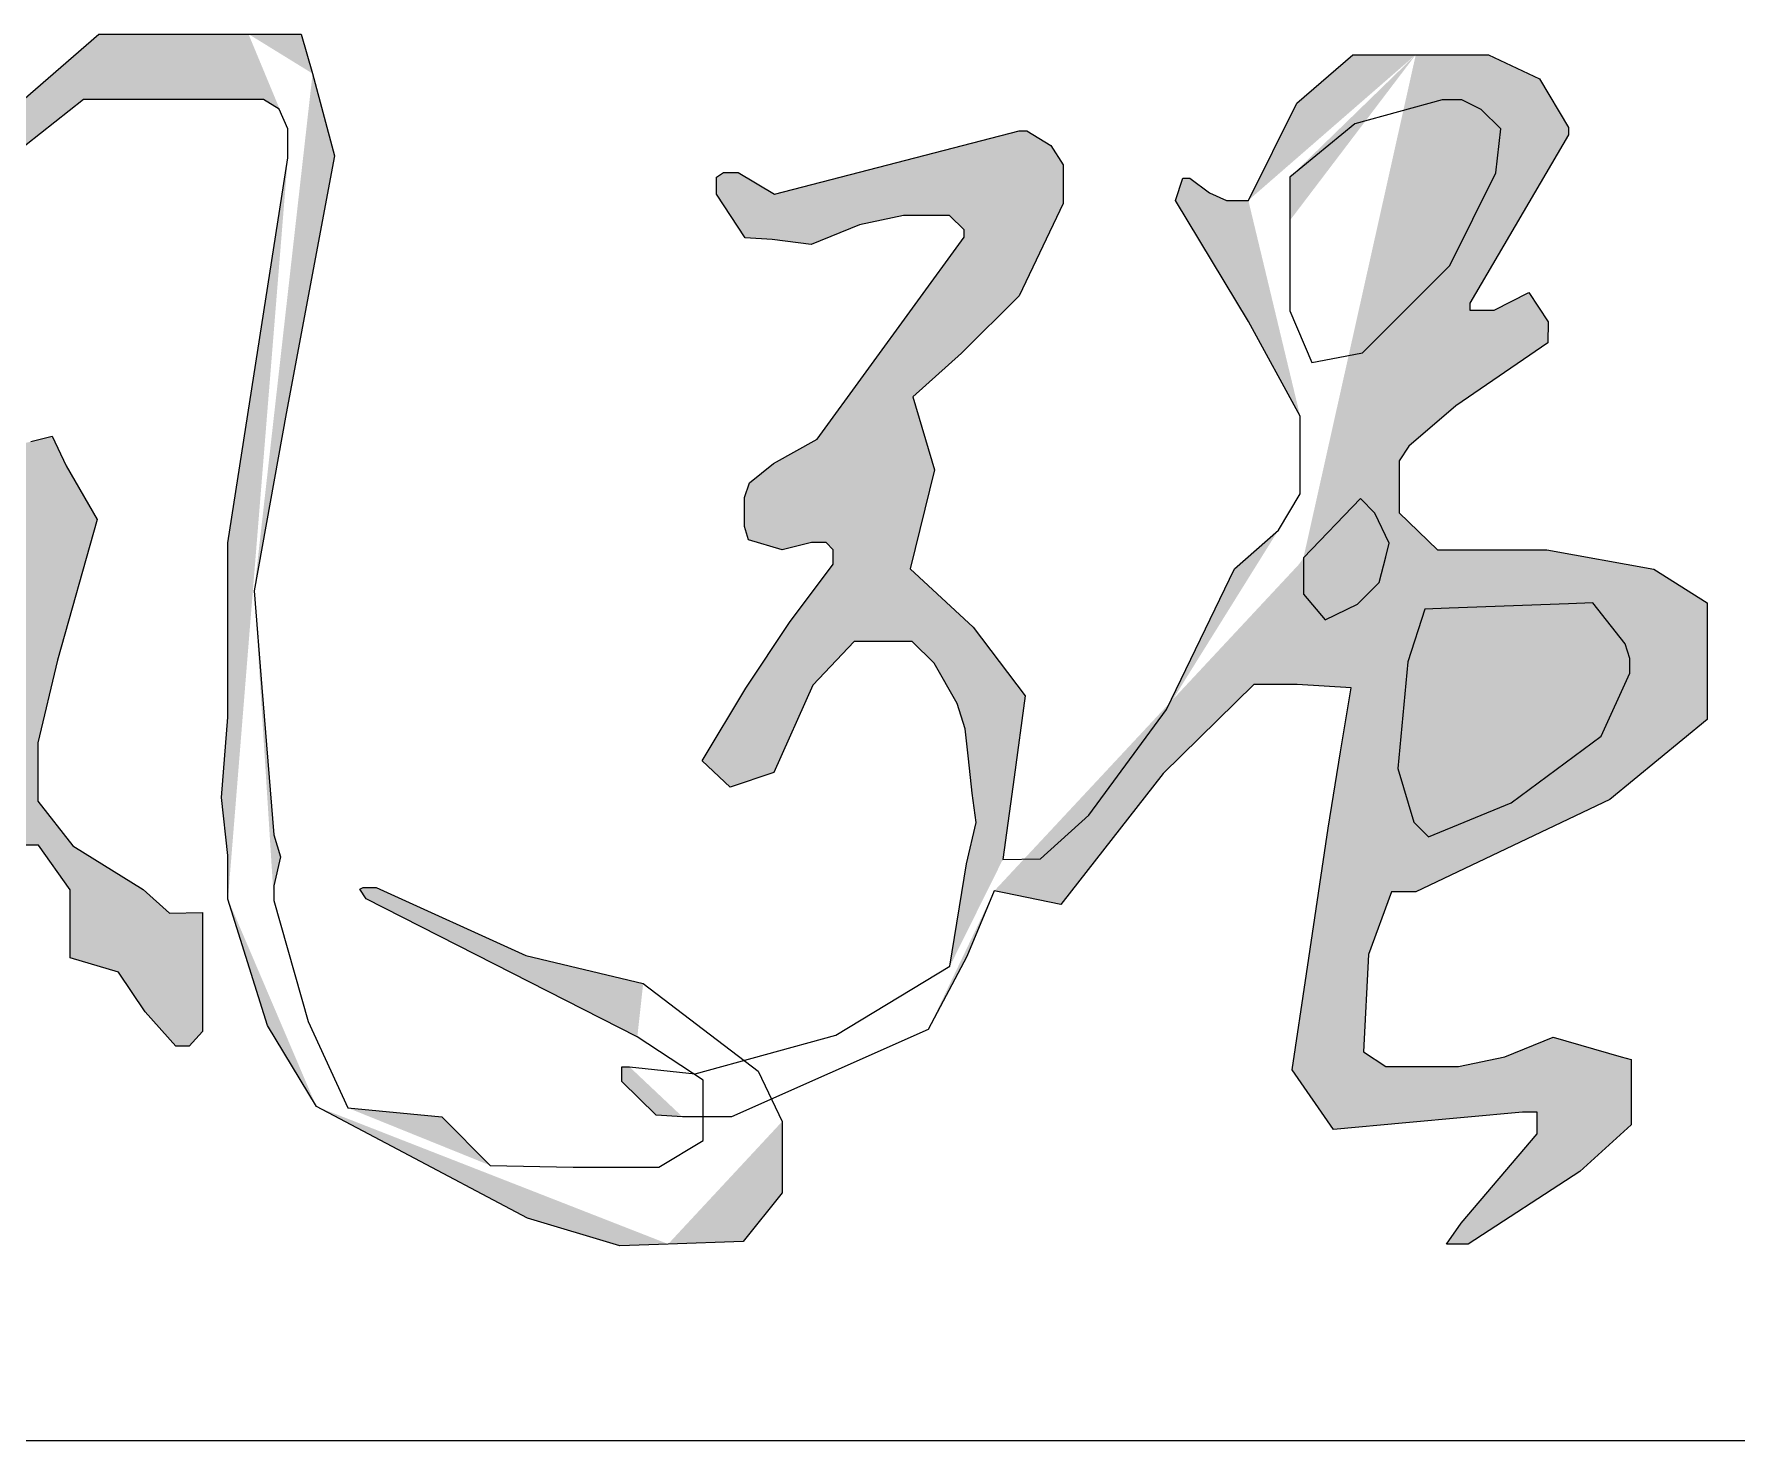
# Model space of a CAD drawing. Header units: millimetres. Extents: x 0 to 594, y 0 to 420.
# Drawn here: x 428.38 to 433.92, y 32 to 36.57 of the extents above; entities that cross this region are included whole.
import ezdxf

# ---------------------------------------------------------------- set-up
doc = ezdxf.new("R2010")
doc.units = ezdxf.units.MM
doc.header["$MEASUREMENT"] = 0
doc.linetypes.add('XKITLINE00', pattern=[0])

# ---------------------------------------------------------------- blocks, each defined once
blk = doc.blocks.new('*D2')
at = {"color": 6}
for points in [[(258.7085, 31.3402), (258.2448, 30.9381), (257.5873, 30.133)], [(258.7085, 31.3402), (257.5873, 30.133), (258.1369, 30.7169)], [(258.7085, 31.3402), (258.1369, 30.7169), (258.6591, 31.127)], [(259.195, 31.3402), (258.7085, 31.3402), (258.6591, 31.127)], [(259.195, 31.3402), (258.6591, 31.127), (259.2444, 31.127)], [(259.195, 31.3402), (259.2444, 31.127), (259.2946, 31.0957)], [(259.195, 31.3402), (259.2946, 31.0957), (259.323, 31.0321)], [(259.4035, 31.2116), (259.366, 31.3402), (259.195, 31.3402)], [(262.446, 30.7994), (262.6035, 31.1155), (262.7854, 31.2731)], [(262.446, 30.7994), (262.7854, 31.2731), (262.9905, 31.2731)], [(262.5808, 30.875), (262.5808, 30.7336), (262.9905, 31.2731)], [(262.7927, 31.0479), (262.5808, 30.875), (262.9905, 31.2731)], [(262.6251, 29.6366), (262.9905, 31.2731), (263.4874, 31.0367)], [(262.9905, 31.2731), (263.2268, 31.2731), (263.3925, 31.1943)], [(262.9905, 31.2731), (263.3925, 31.1943), (263.4874, 31.0367)], [(259.2137, 29.5294), (259.3176, 30.1065), (259.4035, 31.2116)], [(259.3176, 30.1065), (259.4748, 30.9439), (259.4035, 31.2116)], [(262.817, 30.3035), (263.2029, 31.0944), (263.1402, 31.1267)], [(262.817, 30.3035), (263.1402, 31.1267), (263.0766, 31.1267)], [(262.817, 30.3035), (263.2665, 31.0318), (263.2029, 31.0944)], [(261.4741, 30.7507), (260.9053, 30.8197), (261.7011, 31.0252)], [(261.5216, 30.7033), (261.4741, 30.7507), (261.7011, 31.0252)], [(261.5216, 30.68), (261.5216, 30.7033), (261.7011, 31.0252)], [(261.5216, 30.68), (261.7011, 31.0252), (261.7253, 31.0252)], [(261.5216, 30.68), (261.7253, 31.0252), (261.8041, 30.9777)], [(262.6251, 29.6366), (263.4874, 31.0367), (263.4874, 31.0125)], [(262.6251, 29.6366), (263.4874, 31.0125), (263.1661, 30.4653)], [(262.817, 30.3035), (263.2504, 30.8893), (263.2665, 31.0318)], [(261.0439, 30.0224), (261.5216, 30.68), (261.8041, 30.9777)], [(261.0439, 30.0224), (261.8041, 30.9777), (261.8435, 30.9151)], [(259.323, 30.9381), (259.1283, 29.1186), (259.1073, 28.858)], [(259.323, 30.9381), (259.1073, 28.858), (259.1283, 28.6691)], [(259.323, 30.9381), (259.1283, 29.6863), (259.1283, 29.1186)], [(259.323, 30.9381), (259.1283, 28.6691), (259.1283, 28.5267)], [(261.0439, 30.0224), (261.8435, 30.9151), (261.8435, 30.7888)], [(260.7164, 30.8197), (260.7164, 30.8753), (260.7397, 30.8905)], [(260.7164, 30.8197), (260.7397, 30.8905), (260.7871, 30.8905)], [(260.7164, 30.8197), (260.7871, 30.8905), (260.9053, 30.8197)], [(262.446, 30.4054), (262.2096, 30.7994), (262.2328, 30.8711)], [(262.6144, 30.098), (262.446, 30.4054), (262.2328, 30.8711)], [(262.6144, 30.098), (262.2328, 30.8711), (262.2561, 30.8711)], [(262.6144, 30.098), (262.2561, 30.8711), (262.3197, 30.8236)], [(262.817, 30.3035), (263.1009, 30.5873), (263.2504, 30.8893)], [(261.3246, 30.7507), (260.8104, 30.6773), (260.7164, 30.8197)], [(261.4741, 30.7507), (261.3246, 30.7507), (260.7164, 30.8197)], [(261.4741, 30.7507), (260.7164, 30.8197), (260.9053, 30.8197)], [(261.0439, 30.0224), (261.8435, 30.7888), (261.7011, 30.4888)], [(262.6144, 30.098), (262.3197, 30.8236), (262.3752, 30.7994)], [(262.6144, 30.098), (262.3752, 30.7994), (262.446, 30.7994)], [(261.3246, 30.7507), (260.8983, 30.6719), (260.8104, 30.6773)], [(261.3246, 30.7507), (261.1821, 30.7194), (260.8983, 30.6719)], [(261.1821, 30.7194), (261.0246, 30.6558), (260.8983, 30.6719)], [(261.0439, 30.0224), (261.7011, 30.4888), (261.5129, 30.3024)], [(262.8102, 29.8299), (262.6251, 29.6366), (263.1661, 30.4653)], [(262.8102, 29.8299), (263.2449, 30.442), (263.3579, 30.4999)], [(262.8102, 29.8299), (263.3579, 30.4999), (262.968, 29.9998)], [(262.8102, 29.8299), (263.1661, 30.4653), (263.1661, 30.442)], [(263.3579, 30.4999), (263.1202, 30.1308), (262.968, 29.9998)], [(263.3579, 30.4999), (263.4203, 30.3359), (263.1202, 30.1308)], [(263.3579, 30.4999), (263.4206, 30.4049), (263.4203, 30.3359)], [(262.8102, 29.8299), (263.1661, 30.442), (263.2449, 30.442)], [(261.0439, 30.0224), (261.5129, 30.3024), (261.3554, 30.1609)], [(261.0439, 30.0224), (261.3554, 30.1609), (261.4261, 29.9236)], [(257.5833, 28.5851), (258.6025, 29.9357), (258.5566, 30.0328)], [(257.5833, 28.5851), (258.5566, 30.0328), (258.2235, 29.9467)], [(261.4249, 29.2945), (260.9025, 29.9436), (261.0439, 30.0224)], [(261.4995, 29.1636), (261.4249, 29.2945), (261.0439, 30.0224)], [(261.0439, 30.0224), (261.4261, 29.9236), (261.3465, 29.601)], [(261.4995, 29.1636), (261.0439, 30.0224), (261.3465, 29.601)], [(262.8102, 29.8299), (262.968, 29.9998), (262.9367, 29.9523)], [(257.5833, 28.5851), (258.7031, 29.7619), (258.6025, 29.9357)], [(261.0732, 29.6872), (260.8237, 29.881), (260.9025, 29.9436)], [(261.0964, 29.6629), (261.0732, 29.6872), (260.9025, 29.9436)], [(261.4249, 29.2945), (261.0964, 29.6629), (260.9025, 29.9436)], [(262.8102, 29.8299), (262.9367, 29.9523), (262.9367, 29.7832)], [(261.0732, 29.6872), (260.8076, 29.8335), (260.8237, 29.881)], [(261.0732, 29.6872), (260.8076, 29.7386), (260.8076, 29.8335)], [(262.8102, 29.8299), (261.8366, 28.5096), (261.62, 28.554)], [(262.8102, 29.8299), (262.169, 28.9359), (261.8366, 28.5096)], [(262.6251, 29.6366), (262.8102, 29.8299), (261.8366, 28.5096)], [(262.8102, 29.8299), (262.4634, 29.2251), (262.169, 28.9359)], [(262.8102, 29.8299), (263.0611, 29.6629), (262.4634, 29.2251)], [(262.6251, 29.5184), (262.8102, 29.8299), (262.4634, 29.2251)], [(262.6959, 29.4359), (262.8102, 29.8299), (263.0611, 29.6629)], [(262.8006, 29.4865), (262.8102, 29.8299), (263.0611, 29.6629)], [(262.8102, 29.8299), (262.9367, 29.7832), (263.0611, 29.6629)], [(262.8578, 29.7824), (262.8102, 29.8299), (262.8102, 29.8299)], [(262.8578, 29.7824), (262.8102, 29.8299), (263.0611, 29.6629)], [(262.9042, 29.6848), (262.8102, 29.8299), (263.0611, 29.6629)], [(262.8713, 29.5572), (262.8102, 29.8299), (263.0611, 29.6629)], [(257.5833, 28.5851), (258.5741, 29.3043), (258.7031, 29.7619)], [(261.0732, 29.6872), (260.8206, 29.6953), (260.8076, 29.7386)], [(261.0257, 29.6872), (260.9307, 29.6629), (260.8206, 29.6953)], [(261.0732, 29.6872), (261.0257, 29.6872), (260.8206, 29.6953)], [(262.18, 29.1435), (262.4012, 29.6011), (262.5437, 29.7273)], [(261.3532, 29.3652), (261.0964, 29.6165), (261.0964, 29.6629)], [(261.4249, 29.2945), (261.3532, 29.3652), (261.0964, 29.6629)], [(263.0611, 29.6629), (262.6048, 29.2251), (262.4634, 29.2251)], [(263.0611, 29.6629), (262.7231, 27.778), (262.5882, 27.9723)], [(263.0611, 29.6629), (262.5882, 27.9723), (262.6348, 28.284)], [(263.0611, 29.6629), (262.7803, 29.2146), (262.6048, 29.2251)], [(263.0611, 29.6629), (262.6348, 28.284), (262.7054, 28.7578)], [(263.0611, 29.6629), (262.7054, 28.7578), (262.7803, 29.2146)], [(263.0611, 29.6629), (262.8371, 28.3468), (262.7231, 27.778)], [(263.0611, 29.6629), (262.9116, 28.5508), (262.8371, 28.3468)], [(263.0611, 29.6629), (262.9905, 28.5508), (262.9116, 28.5508)], [(263.0611, 29.6629), (263.6218, 28.8508), (262.9905, 28.5508)], [(263.0611, 29.6629), (263.4167, 29.6629), (263.7642, 29.6003)], [(263.0611, 29.6629), (263.7642, 29.6003), (263.938, 29.4902)], [(263.0611, 29.6629), (263.938, 29.4902), (263.938, 29.1114)], [(263.0611, 29.6629), (263.938, 29.1114), (263.6218, 28.8508)], [(261.3532, 29.3652), (260.9539, 29.4266), (261.0964, 29.6165)], [(261.4995, 29.1636), (261.3465, 29.601), (261.5516, 29.4111)], [(259.2775, 28.5228), (259.2389, 29.2156), (259.2137, 29.5294)], [(261.1643, 29.3652), (260.8125, 29.2134), (260.9539, 29.4266)], [(261.3532, 29.3652), (261.1643, 29.3652), (260.9539, 29.4266)], [(261.5254, 29.0806), (261.4995, 29.1636), (261.5516, 29.4111)], [(261.5609, 28.7762), (261.5254, 29.0806), (261.5516, 29.4111)], [(261.5609, 28.7762), (261.5516, 29.4111), (261.7209, 29.1888)], [(261.1643, 29.3652), (261.0299, 29.2228), (260.6701, 28.977)], [(261.1643, 29.3652), (260.6701, 28.977), (260.8125, 29.2134)], [(257.5833, 28.5851), (258.5101, 29.0356), (258.5741, 29.3043)], [(259.2775, 28.5703), (259.2775, 28.736), (259.2389, 29.2156)], [(259.2775, 28.5228), (259.2775, 28.5703), (259.2389, 29.2156)], [(261.0299, 29.2228), (260.7612, 28.8915), (260.6701, 28.977)], [(261.0299, 29.2228), (260.9037, 28.9389), (260.7612, 28.8915)], [(261.4757, 28.3095), (261.5609, 28.7762), (261.7209, 29.1888)], [(261.4757, 28.3095), (261.7209, 29.1888), (261.6476, 28.656)], [(261.5609, 28.7762), (261.548, 28.8723), (261.5254, 29.0806)], [(257.5833, 28.5851), (258.5101, 28.8457), (258.5101, 29.0356)], [(257.5833, 28.5851), (258.3697, 28.7028), (258.5101, 28.8457)], [(258.3697, 28.7028), (258.5123, 28.7028), (258.5101, 28.8457)], [(258.5123, 28.7028), (258.6244, 28.7001), (258.5101, 28.8457)], [(259.2775, 28.5703), (259.2995, 28.6653), (259.2775, 28.736)], [(261.4757, 28.3095), (261.5298, 28.6418), (261.5609, 28.7762)], [(258.5123, 28.7028), (258.6151, 28.5569), (259.002, 28.0491)], [(258.5123, 28.7028), (259.002, 28.0491), (259.045, 28.0965)], [(258.5123, 28.7028), (259.045, 28.0965), (258.9384, 28.4815)], [(258.5123, 28.7028), (258.9384, 28.4815), (258.853, 28.5587)], [(258.5123, 28.7028), (258.853, 28.5587), (258.6244, 28.7001)], [(258.6151, 28.5569), (258.6151, 28.3367), (258.7724, 28.2892)], [(258.6151, 28.5569), (258.7724, 28.2892), (258.8594, 28.1602)], [(258.6151, 28.5569), (258.8594, 28.1602), (258.959, 28.0491)], [(258.6151, 28.5569), (258.959, 28.0491), (259.002, 28.0491)], [(259.1283, 28.5267), (259.2572, 28.1166), (259.4158, 27.8529)], [(260.0963, 28.3438), (259.5677, 28.565), (259.5568, 28.5591)], [(260.0963, 28.3438), (259.5568, 28.5591), (259.5774, 28.5278)], [(260.0963, 28.3438), (259.6107, 28.5651), (259.5677, 28.565)], [(260.0963, 28.3438), (259.5774, 28.5278), (260.0519, 28.2865)], [(261.62, 28.554), (261.5308, 28.3403), (261.4045, 28.1029)], [(259.045, 28.0965), (259.045, 28.4839), (258.9384, 28.4815)], [(260.4784, 28.253), (260.0963, 28.3438), (260.0519, 28.2865)], [(262.8371, 28.3468), (262.8209, 28.0306), (262.7231, 27.778)], [(260.4784, 28.253), (260.0519, 28.2865), (260.4593, 28.0792)], [(263.2796, 28.0144), (263.4372, 28.0781), (263.6584, 28.0144)], [(262.8209, 28.0306), (262.8927, 27.9831), (262.7231, 27.778)], [(260.6064, 27.8191), (260.4095, 27.9345), (260.4095, 27.982)], [(260.6064, 27.8191), (260.4095, 27.982), (260.4337, 27.982)], [(262.8927, 27.9831), (263.3372, 27.8346), (262.7231, 27.778)], [(262.8927, 27.9831), (263.1291, 27.9831), (263.6912, 27.7928)], [(262.8927, 27.9831), (263.6912, 27.7928), (263.3847, 27.8346)], [(262.8927, 27.9831), (263.3847, 27.8346), (263.3372, 27.8346)], [(263.1291, 27.9831), (263.2796, 28.0144), (263.6584, 28.0144)], [(263.1291, 27.9831), (263.6584, 28.0144), (263.6912, 28.0058)], [(263.1291, 27.9831), (263.6912, 28.0058), (263.6912, 27.7928)], [(260.6064, 27.8191), (260.5206, 27.8244), (260.4095, 27.9345)], [(259.4158, 27.8529), (260.1025, 27.4899), (260.4025, 27.4003)], [(259.4158, 27.8529), (260.4025, 27.4003), (260.5597, 27.4057)], [(259.9812, 27.6612), (259.8239, 27.8188), (259.5182, 27.8483)], [(260.5597, 27.4057), (260.9307, 27.5726), (260.9307, 27.8046)], [(263.6912, 27.7928), (263.3847, 27.7639), (263.3847, 27.8346)], [(263.6912, 27.7928), (263.161, 27.4055), (263.0903, 27.4055)], [(263.6912, 27.7928), (263.0903, 27.4055), (263.1379, 27.4734)], [(263.6912, 27.7928), (263.1379, 27.4734), (263.3847, 27.7639)], [(263.6912, 27.7928), (263.5237, 27.6419), (263.161, 27.4055)], [(260.5597, 27.4057), (260.8031, 27.4139), (260.9307, 27.5726)]]:
    blk.add_solid(points, dxfattribs=at)
blk = doc.blocks.new('*D9')
at = {"color": 6}
for points in [[(263.032, 28.73), (263.0196, 29.47), (262.9649, 29.2992)], [(263.032, 28.73), (263.5659, 29.4902), (263.0196, 29.47)], [(263.032, 28.73), (263.6716, 29.3569), (263.5659, 29.4902)], [(263.032, 28.73), (263.6868, 29.3095), (263.6716, 29.3569)], [(263.032, 28.73), (262.9649, 29.2992), (262.9325, 28.9517)], [(263.032, 28.73), (263.6868, 29.262), (263.6868, 29.3095)], [(263.032, 28.73), (263.5928, 29.0569), (263.6868, 29.262)], [(263.032, 28.73), (263.3007, 28.8401), (263.5928, 29.0569)], [(262.9325, 28.9517), (262.9845, 28.7775), (263.032, 28.73)], [(263.032, 28.73), (262.9325, 28.9517), (263.032, 28.73)]]:
    blk.add_solid(points, dxfattribs=at)

msp = doc.modelspace()

# ---------------------------------------------------------------- linework, layer by layer
at = {"color": 6, "linetype": 'XKITLINE00', "lineweight": 0}
for p, q in [((428.1282, 36.1727), (428.5919, 36.5748)), ((428.5919, 36.5748), (428.8635, 36.5748)), ((428.8635, 36.5748), (428.8635, 36.5748)), ((428.8635, 36.5748), (428.8635, 36.5748)), ((428.8635, 36.5748), (429.0784, 36.5748)), ((429.0784, 36.5748), (429.2494, 36.5748)), ((429.0784, 36.5748), (429.0784, 36.5748)), ((429.2494, 36.5748), (429.2869, 36.4462)), ((432.4869, 36.3501), (432.6688, 36.5077)), ((432.6688, 36.5077), (432.8739, 36.5077)), ((432.8739, 36.5077), (433.1102, 36.5077)), ((433.1102, 36.5077), (433.2759, 36.4289)), ((429.2869, 36.4462), (429.3582, 36.1785)), ((433.2759, 36.4289), (433.3708, 36.2713)), ((428.5425, 36.3616), (428.0203, 35.9515)), ((429.0564, 36.3616), (428.5425, 36.3616)), ((429.1278, 36.3616), (429.0564, 36.3616)), ((429.0564, 36.3616), (429.0564, 36.3616)), ((429.178, 36.3303), (429.1278, 36.3616)), ((429.2064, 36.2666), (429.178, 36.3303)), ((432.3294, 36.034), (432.4869, 36.3501)), ((432.96, 36.3613), (432.6761, 36.2825)), ((433.0236, 36.3613), (432.96, 36.3613)), ((432.96, 36.3613), (432.96, 36.3613)), ((433.0863, 36.329), (433.0236, 36.3613)), ((433.1499, 36.2664), (433.0863, 36.329)), ((429.2064, 36.1727), (429.2064, 36.2666)), ((429.2064, 36.2666), (429.2064, 36.2666)), ((429.2064, 36.2666), (429.2064, 36.2666)), ((432.6761, 36.2825), (432.4642, 36.1096)), ((433.1338, 36.1239), (433.1499, 36.2664)), ((433.1499, 36.2664), (433.1499, 36.2664)), ((433.3708, 36.2713), (433.3708, 36.2713)), ((433.3708, 36.2713), (433.3708, 36.2713)), ((433.3708, 36.2713), (433.3708, 36.2471)), ((430.7887, 36.0543), (431.5845, 36.2598)), ((431.5845, 36.2598), (431.5845, 36.2598)), ((431.5845, 36.2598), (431.5845, 36.2598)), ((431.5845, 36.2598), (431.5845, 36.2598)), ((431.5845, 36.2598), (431.6087, 36.2598)), ((431.6087, 36.2598), (431.6087, 36.2598)), ((431.6087, 36.2598), (431.6087, 36.2598)), ((431.6087, 36.2598), (431.6875, 36.2123)), ((431.6875, 36.2123), (431.7269, 36.1497)), ((433.3708, 36.2471), (433.0495, 35.6999)), ((433.3708, 36.2471), (433.3708, 36.2471)), ((433.3708, 36.2471), (433.3708, 36.2471)), ((433.3708, 36.2471), (433.3708, 36.2471)), ((429.0117, 34.9209), (429.2064, 36.1727)), ((429.3582, 36.1785), (429.201, 35.3411)), ((429.2064, 36.1727), (429.2064, 36.1727)), ((429.2064, 36.1727), (429.2064, 36.1727)), ((429.2064, 36.1727), (429.2064, 36.1727)), ((429.3582, 36.1785), (429.3582, 36.1785)), ((430.5998, 36.1099), (430.6231, 36.125)), ((430.5998, 36.0776), (430.5998, 36.1099)), ((430.6231, 36.125), (430.6705, 36.125)), ((430.6705, 36.125), (430.6705, 36.125)), ((430.6705, 36.125), (430.6705, 36.125)), ((430.6705, 36.125), (430.7887, 36.0543)), ((431.7269, 36.1497), (431.7269, 36.0709)), ((432.093, 36.034), (432.1162, 36.1057)), ((432.1162, 36.1057), (432.1162, 36.1057)), ((432.1162, 36.1057), (432.1162, 36.1057)), ((432.1162, 36.1057), (432.1162, 36.1057)), ((432.1162, 36.1057), (432.1395, 36.1057)), ((432.1395, 36.1057), (432.1395, 36.1057)), ((432.1395, 36.1057), (432.1395, 36.1057)), ((432.1395, 36.1057), (432.2031, 36.0582)), ((432.4642, 36.1096), (432.4642, 35.9682)), ((432.9842, 35.8219), (433.1338, 36.1239)), ((430.5998, 36.0543), (430.5998, 36.0776)), ((430.5998, 36.0776), (430.5998, 36.0776)), ((430.5998, 36.0776), (430.5998, 36.0776)), ((430.6938, 35.9119), (430.5998, 36.0543)), ((430.5998, 36.0543), (430.5998, 36.0543)), ((430.5998, 36.0543), (430.5998, 36.0543)), ((430.7887, 36.0543), (430.7887, 36.0543)), ((430.7887, 36.0543), (430.7887, 36.0543)), ((430.7887, 36.0543), (430.7887, 36.0543)), ((431.7269, 36.0709), (431.7269, 36.0709)), ((431.7269, 36.0709), (431.7269, 36.0709)), ((431.7269, 36.0709), (431.7269, 36.0234)), ((432.2031, 36.0582), (432.2586, 36.034)), ((431.7269, 36.0234), (431.5845, 35.7234)), ((431.7269, 36.0234), (431.7269, 36.0234)), ((431.7269, 36.0234), (431.7269, 36.0234)), ((432.3294, 35.64), (432.093, 36.034)), ((432.093, 36.034), (432.093, 36.034)), ((432.093, 36.034), (432.093, 36.034)), ((432.2586, 36.034), (432.3061, 36.034)), ((432.3061, 36.034), (432.3061, 36.034)), ((432.3061, 36.034), (432.3061, 36.034)), ((432.3061, 36.034), (432.3294, 36.034)), ((432.3294, 36.034), (432.3294, 36.034)), ((432.3294, 36.034), (432.3294, 36.034)), ((431.0655, 35.954), (430.908, 35.8904)), ((431.208, 35.9853), (431.0655, 35.954)), ((431.3342, 35.9853), (431.208, 35.9853)), ((431.3575, 35.9853), (431.3342, 35.9853)), ((431.3342, 35.9853), (431.3342, 35.9853)), ((431.3342, 35.9853), (431.3342, 35.9853)), ((431.4049, 35.9378), (431.3575, 35.9853)), ((431.3575, 35.9853), (431.3575, 35.9853)), ((431.3575, 35.9853), (431.3575, 35.9853)), ((431.3575, 35.9853), (431.3575, 35.9853)), ((431.4049, 35.9146), (431.4049, 35.9378)), ((431.4049, 35.9378), (431.4049, 35.9378)), ((431.4049, 35.9378), (431.4049, 35.9378)), ((431.4049, 35.9378), (431.4049, 35.9378)), ((432.4642, 35.9682), (432.4642, 35.9682)), ((432.4642, 35.9682), (432.4642, 35.8964)), ((430.7817, 35.9065), (430.6938, 35.9119)), ((430.908, 35.8904), (430.7817, 35.9065)), ((430.908, 35.8904), (430.908, 35.8904)), ((430.9273, 35.257), (431.4049, 35.9146)), ((431.4049, 35.9146), (431.4049, 35.9146)), ((431.4049, 35.9146), (431.4049, 35.9146)), ((431.4049, 35.9146), (431.4049, 35.9146)), ((432.4642, 35.8964), (432.4642, 35.8964)), ((432.4642, 35.8964), (432.4642, 35.8964)), ((432.4642, 35.8964), (432.4642, 35.6747)), ((432.7004, 35.5381), (432.9842, 35.8219)), ((431.5845, 35.7234), (431.3963, 35.537)), ((433.1283, 35.6766), (433.2413, 35.7345)), ((433.2413, 35.7345), (433.304, 35.6395)), ((432.4642, 35.6747), (432.5363, 35.5069)), ((433.0495, 35.6999), (433.0495, 35.6999)), ((433.0495, 35.6999), (433.0495, 35.6999)), ((433.0495, 35.6999), (433.0495, 35.6999)), ((433.0495, 35.6999), (433.0495, 35.6766)), ((433.0495, 35.6766), (433.0495, 35.6766)), ((433.0495, 35.6766), (433.0495, 35.6766)), ((433.0495, 35.6766), (433.1283, 35.6766)), ((432.4978, 35.3326), (432.3294, 35.64)), ((433.304, 35.6395), (433.3037, 35.5705)), ((433.304, 35.6395), (433.304, 35.6395)), ((433.304, 35.6395), (433.304, 35.6395)), ((433.3037, 35.5705), (433.0036, 35.3654)), ((433.3037, 35.5705), (433.3037, 35.5705)), ((433.3037, 35.5705), (433.3037, 35.5705)), ((431.3963, 35.537), (431.2388, 35.3955)), ((432.5363, 35.5069), (432.5988, 35.5187)), ((432.5988, 35.5187), (432.7004, 35.5381)), ((432.5988, 35.5187), (432.5988, 35.5187)), ((432.5988, 35.5187), (432.5988, 35.5187)), ((432.7004, 35.5381), (432.7004, 35.5381)), ((432.7004, 35.5381), (432.7004, 35.5381)), ((431.2388, 35.3955), (431.2388, 35.3955)), ((431.2388, 35.3955), (431.2388, 35.3955)), ((431.2388, 35.3955), (431.3095, 35.1582)), ((429.201, 35.3411), (429.0971, 34.764)), ((432.4978, 35.1912), (432.4978, 35.3326)), ((433.0036, 35.3654), (432.8514, 35.2344)), ((428.3705, 35.2494), (428.44, 35.2674)), ((428.44, 35.2674), (428.4859, 35.1703)), ((430.7859, 35.1782), (430.9273, 35.257)), ((430.9273, 35.257), (430.9273, 35.257)), ((430.9273, 35.257), (430.9273, 35.257)), ((432.8514, 35.2344), (432.8201, 35.1869)), ((428.4859, 35.1703), (428.5865, 34.9965)), ((430.7071, 35.1156), (430.7859, 35.1782)), ((432.4978, 35.0801), (432.4978, 35.1912)), ((432.4978, 35.1912), (432.4978, 35.1912)), ((432.8201, 35.1869), (432.8201, 35.1869)), ((432.8201, 35.1869), (432.8201, 35.1869)), ((432.8201, 35.1869), (432.8201, 35.1627)), ((432.8201, 35.1627), (432.8201, 35.1627)), ((432.8201, 35.1627), (432.8201, 35.1627)), ((432.8201, 35.1627), (432.8201, 35.0178)), ((430.6909, 35.0681), (430.7071, 35.1156)), ((431.3095, 35.1582), (431.2299, 34.8356)), ((431.3095, 35.1582), (431.3095, 35.1582)), ((431.3095, 35.1582), (431.3095, 35.1582)), ((431.3095, 35.1582), (431.3095, 35.1582)), ((430.6909, 34.9732), (430.6909, 35.0681)), ((430.6909, 35.0681), (430.6909, 35.0681)), ((432.4271, 34.9619), (432.4978, 35.0801)), ((432.6936, 35.0645), (432.5085, 34.8712)), ((432.7412, 35.017), (432.6936, 35.0645)), ((432.6936, 35.0645), (432.6936, 35.0645)), ((432.6936, 35.0645), (432.6936, 35.0645)), ((428.5865, 34.9965), (428.4575, 34.5389)), ((428.5865, 34.9965), (428.5865, 34.9965)), ((432.7876, 34.9194), (432.7412, 35.017)), ((432.8201, 35.0178), (432.9445, 34.8975)), ((430.704, 34.9298), (430.6909, 34.9732)), ((432.2846, 34.8356), (432.4271, 34.9619)), ((429.0117, 34.3532), (429.0117, 34.9209)), ((429.0117, 34.9209), (429.0117, 34.9209)), ((429.0117, 34.9209), (429.0117, 34.9209)), ((429.0117, 34.9209), (429.0117, 34.9209)), ((430.8141, 34.8975), (430.704, 34.9298)), ((430.9091, 34.9218), (430.8141, 34.8975)), ((430.8141, 34.8975), (430.8141, 34.8975)), ((430.8141, 34.8975), (430.8141, 34.8975)), ((430.9566, 34.9218), (430.9091, 34.9218)), ((430.9091, 34.9218), (430.9091, 34.9218)), ((430.9091, 34.9218), (430.9091, 34.9218)), ((430.9091, 34.9218), (430.9091, 34.9218)), ((430.9798, 34.8975), (430.9566, 34.9218)), ((430.9566, 34.9218), (430.9566, 34.9218)), ((430.9566, 34.9218), (430.9566, 34.9218)), ((430.9566, 34.9218), (430.9566, 34.9218)), ((430.9798, 34.851), (430.9798, 34.8975)), ((430.9798, 34.8975), (430.9798, 34.8975)), ((430.9798, 34.8975), (430.9798, 34.8975)), ((430.9798, 34.8975), (430.9798, 34.8975)), ((432.776, 34.8744), (432.7876, 34.9194)), ((432.9445, 34.8975), (432.992, 34.8975)), ((432.992, 34.8975), (432.992, 34.8975)), ((432.992, 34.8975), (432.992, 34.8975)), ((432.992, 34.8975), (433.3001, 34.8975)), ((433.3001, 34.8975), (433.3001, 34.8975)), ((433.3001, 34.8975), (433.3001, 34.8975)), ((433.3001, 34.8975), (433.6476, 34.8349)), ((430.8373, 34.6611), (430.9798, 34.851)), ((430.9798, 34.851), (430.9798, 34.851)), ((430.9798, 34.851), (430.9798, 34.851)), ((431.2299, 34.8356), (431.2299, 34.8356)), ((431.2299, 34.8356), (431.2299, 34.8356)), ((431.2299, 34.8356), (431.435, 34.6457)), ((432.0634, 34.378), (432.2846, 34.8356)), ((432.2846, 34.8356), (432.2846, 34.8356)), ((432.5085, 34.8712), (432.5085, 34.8712)), ((432.5085, 34.8712), (432.5085, 34.753)), ((432.5085, 34.8712), (432.5085, 34.8712)), ((432.7547, 34.7918), (432.776, 34.8744)), ((432.776, 34.8744), (432.776, 34.8744)), ((432.776, 34.8744), (432.776, 34.8744)), ((433.6476, 34.8349), (433.8214, 34.7248)), ((432.684, 34.7211), (432.7547, 34.7918)), ((432.7547, 34.7918), (432.7547, 34.7918)), ((432.7547, 34.7918), (432.7547, 34.7918)), ((432.7547, 34.7918), (432.7547, 34.7918)), ((429.0971, 34.764), (429.1223, 34.4501)), ((432.5085, 34.753), (432.5085, 34.753)), ((432.5085, 34.753), (432.5085, 34.753)), ((432.5085, 34.753), (432.5085, 34.753)), ((432.5085, 34.753), (432.5793, 34.6705)), ((432.5793, 34.6705), (432.684, 34.7211)), ((432.684, 34.7211), (432.684, 34.7211)), ((432.684, 34.7211), (432.684, 34.7211)), ((432.684, 34.7211), (432.684, 34.7211)), ((433.3706, 34.7219), (432.9826, 34.7075)), ((433.4493, 34.7248), (433.3706, 34.7219)), ((433.3706, 34.7219), (433.3706, 34.7219)), ((433.3706, 34.7219), (433.3706, 34.7219)), ((433.555, 34.5915), (433.4493, 34.7248)), ((433.8214, 34.7248), (433.8214, 34.5662)), ((430.6959, 34.448), (430.8373, 34.6611)), ((432.5793, 34.6705), (432.5793, 34.6705)), ((432.5793, 34.6705), (432.5793, 34.6705)), ((432.5793, 34.6705), (432.5793, 34.6705)), ((432.903, 34.7046), (432.8483, 34.5338)), ((432.9826, 34.7075), (432.903, 34.7046)), ((432.9826, 34.7075), (432.9826, 34.7075)), ((432.9826, 34.7075), (432.9826, 34.7075)), ((431.435, 34.6457), (431.6043, 34.4234)), ((431.0477, 34.5998), (430.9133, 34.4574)), ((431.1891, 34.5998), (431.0477, 34.5998)), ((431.2366, 34.5998), (431.1891, 34.5998)), ((431.1891, 34.5998), (431.1891, 34.5998)), ((431.1891, 34.5998), (431.1891, 34.5998)), ((431.3083, 34.5291), (431.2366, 34.5998)), ((431.2366, 34.5998), (431.2366, 34.5998)), ((431.2366, 34.5998), (431.2366, 34.5998)), ((431.2366, 34.5998), (431.2366, 34.5998)), ((433.5702, 34.5441), (433.555, 34.5915)), ((433.8214, 34.5662), (433.8214, 34.5662)), ((433.8214, 34.5662), (433.8214, 34.346)), ((428.4575, 34.5389), (428.3935, 34.2702)), ((431.3829, 34.3982), (431.3083, 34.5291)), ((431.3083, 34.5291), (431.3083, 34.5291)), ((431.3083, 34.5291), (431.3083, 34.5291)), ((432.8483, 34.5338), (432.8159, 34.1863)), ((433.4762, 34.2915), (433.5702, 34.4966)), ((433.5702, 34.4966), (433.5702, 34.5441)), ((433.5702, 34.5441), (433.5702, 34.5441)), ((433.5702, 34.5441), (433.5702, 34.5441)), ((433.5702, 34.4966), (433.5702, 34.4966)), ((433.5702, 34.4966), (433.5702, 34.4966)), ((429.1223, 34.4501), (429.1223, 34.4501)), ((429.1223, 34.4501), (429.1223, 34.4501)), ((429.1223, 34.4501), (429.1609, 33.9706)), ((430.5535, 34.2116), (430.6959, 34.448)), ((430.9133, 34.4574), (430.7871, 34.1735)), ((432.3468, 34.4597), (432.0524, 34.1705)), ((432.4407, 34.4597), (432.3468, 34.4597)), ((432.4882, 34.4597), (432.4407, 34.4597)), ((432.4407, 34.4597), (432.4407, 34.4597)), ((432.6637, 34.4491), (432.4882, 34.4597)), ((432.6295, 34.2405), (432.6637, 34.4491)), ((431.4088, 34.3152), (431.3829, 34.3982)), ((431.6043, 34.4234), (431.5678, 34.1583)), ((428.9907, 34.0926), (429.0117, 34.3532)), ((429.0117, 34.3532), (429.0117, 34.3532)), ((429.0117, 34.3532), (429.0117, 34.3532)), ((429.0117, 34.3532), (429.0117, 34.3532)), ((431.8107, 34.035), (432.0634, 34.378)), ((433.8214, 34.346), (433.5052, 34.0854)), ((431.4194, 34.2175), (431.4088, 34.3152)), ((433.1841, 34.0747), (433.4762, 34.2915)), ((428.3935, 34.2702), (428.3935, 34.1914)), ((431.4314, 34.1069), (431.4194, 34.2175)), ((431.4194, 34.2175), (431.4194, 34.2175)), ((432.5888, 33.9924), (432.6295, 34.2405)), ((432.6295, 34.2405), (432.6295, 34.2405)), ((432.6295, 34.2405), (432.6295, 34.2405)), ((428.3935, 34.1914), (428.3935, 34.1914)), ((428.3935, 34.1914), (428.3935, 34.0803)), ((430.6446, 34.126), (430.5535, 34.2116)), ((430.5535, 34.2116), (430.5535, 34.2116)), ((430.5535, 34.2116), (430.5535, 34.2116)), ((430.7871, 34.1735), (430.6446, 34.126)), ((430.7871, 34.1735), (430.7871, 34.1735)), ((430.7871, 34.1735), (430.7871, 34.1735)), ((432.0524, 34.1705), (431.72, 33.7442)), ((432.8159, 34.1863), (432.8159, 34.1863)), ((432.8159, 34.1863), (432.8679, 34.0121)), ((430.6446, 34.126), (430.6446, 34.126)), ((430.6446, 34.126), (430.6446, 34.126)), ((430.6446, 34.126), (430.6446, 34.126)), ((431.4443, 34.0108), (431.4314, 34.1069)), ((431.5678, 34.1583), (431.531, 33.8906)), ((431.5678, 34.1583), (431.5678, 34.1583)), ((431.5678, 34.1583), (431.5678, 34.1583)), ((428.3935, 34.0803), (428.5078, 33.9347)), ((429.0117, 33.9037), (428.9907, 34.0926)), ((428.9907, 34.0926), (428.9907, 34.0926)), ((428.9907, 34.0926), (428.9907, 34.0926)), ((428.9907, 34.0926), (428.9907, 34.0926)), ((433.5052, 34.0854), (432.8739, 33.7853)), ((432.9154, 33.9646), (433.1841, 34.0747)), ((431.4132, 33.8764), (431.4443, 34.0108)), ((431.6531, 33.8926), (431.8107, 34.035)), ((432.8679, 34.0121), (432.8679, 34.0121)), ((432.8679, 34.0121), (432.8679, 34.0121)), ((432.8679, 34.0121), (432.8679, 34.0121)), ((432.8679, 34.0121), (432.9154, 33.9646)), ((429.1609, 33.9706), (429.1609, 33.9706)), ((429.1609, 33.9706), (429.1609, 33.9706)), ((429.1609, 33.9706), (429.1609, 33.9706)), ((429.1609, 33.9706), (429.1829, 33.8998)), ((432.5182, 33.5186), (432.5888, 33.9924)), ((432.5888, 33.9924), (432.5888, 33.9924)), ((432.5888, 33.9924), (432.5888, 33.9924)), ((432.5888, 33.9924), (432.5888, 33.9924)), ((432.9154, 33.9646), (432.9154, 33.9646)), ((432.9154, 33.9646), (432.9154, 33.9646)), ((428.3957, 33.9374), (428.296, 33.9374)), ((428.4985, 33.7915), (428.3957, 33.9374)), ((428.5078, 33.9347), (428.7364, 33.7933)), ((429.0117, 33.7613), (429.0117, 33.9037)), ((429.0117, 33.9037), (429.0117, 33.9037)), ((429.0117, 33.9037), (429.0117, 33.9037)), ((429.0117, 33.9037), (429.0117, 33.9037)), ((429.1829, 33.8998), (429.1609, 33.8049)), ((429.1829, 33.8998), (429.1829, 33.8998)), ((429.1829, 33.8998), (429.1829, 33.8998)), ((429.1829, 33.8998), (429.1829, 33.8998)), ((431.531, 33.8906), (431.6531, 33.8926)), ((431.531, 33.8906), (431.531, 33.8906)), ((431.531, 33.8906), (431.531, 33.8906)), ((431.531, 33.8906), (431.531, 33.8906)), ((431.6531, 33.8926), (431.6531, 33.8926)), ((431.6531, 33.8926), (431.6531, 33.8926)), ((431.3591, 33.5441), (431.4132, 33.8764)), ((431.4132, 33.8764), (431.4132, 33.8764)), ((428.4985, 33.5713), (428.4985, 33.7915)), ((428.7364, 33.7933), (428.7364, 33.7933)), ((428.7364, 33.7933), (428.8218, 33.716)), ((429.1609, 33.8049), (429.1609, 33.8049)), ((429.1609, 33.8049), (429.1609, 33.8049)), ((429.1609, 33.8049), (429.1609, 33.8049)), ((429.1609, 33.8049), (429.1609, 33.7574)), ((429.4402, 33.7937), (429.4511, 33.7996)), ((429.4608, 33.7624), (429.4402, 33.7937)), ((429.4511, 33.7996), (429.4941, 33.7997)), ((429.4941, 33.7997), (429.4941, 33.7997)), ((429.4941, 33.7997), (429.9797, 33.5784)), ((431.5034, 33.7886), (431.4142, 33.5749)), ((431.535, 33.7821), (431.5034, 33.7886)), ((431.72, 33.7442), (431.535, 33.7821)), ((431.535, 33.7821), (431.535, 33.7821)), ((431.535, 33.7821), (431.535, 33.7821)), ((432.795, 33.7853), (432.7205, 33.5814)), ((432.8739, 33.7853), (432.795, 33.7853)), ((432.8739, 33.7853), (432.8739, 33.7853)), ((429.1406, 33.3512), (429.0117, 33.7613)), ((429.0117, 33.7613), (429.0117, 33.7613)), ((429.0117, 33.7613), (429.0117, 33.7613)), ((429.1609, 33.7574), (429.1609, 33.7574)), ((429.1609, 33.7574), (429.1609, 33.7574)), ((429.1609, 33.7574), (429.273, 33.3636)), ((429.9353, 33.521), (429.4608, 33.7624)), ((429.4608, 33.7624), (429.4608, 33.7624)), ((429.4608, 33.7624), (429.4608, 33.7624)), ((431.72, 33.7442), (431.72, 33.7442)), ((431.72, 33.7442), (431.72, 33.7442)), ((428.8218, 33.716), (428.9284, 33.7185)), ((428.9284, 33.7185), (428.9284, 33.5724)), ((428.6558, 33.5238), (428.4985, 33.5713)), ((428.4985, 33.5713), (428.4985, 33.5713)), ((428.9284, 33.5724), (428.9284, 33.5724)), ((428.9284, 33.5724), (428.9284, 33.5724)), ((428.9284, 33.5724), (428.9284, 33.3311)), ((429.9797, 33.5784), (430.3618, 33.4876)), ((431.4142, 33.5749), (431.2879, 33.3375)), ((432.7205, 33.5814), (432.7043, 33.2652)), ((428.7428, 33.3948), (428.6558, 33.5238)), ((430.3427, 33.3138), (429.9353, 33.521)), ((429.9353, 33.521), (429.9353, 33.521)), ((429.9353, 33.521), (429.9353, 33.521)), ((430.9879, 33.3196), (431.3591, 33.5441)), ((432.4716, 33.2069), (432.5182, 33.5186)), ((432.5182, 33.5186), (432.5182, 33.5186)), ((432.5182, 33.5186), (432.5182, 33.5186)), ((430.3618, 33.4876), (430.5351, 33.3554)), ((428.8424, 33.2837), (428.7428, 33.3948)), ((429.2992, 33.0875), (429.1406, 33.3512)), ((429.273, 33.3636), (429.4016, 33.0828)), ((430.5351, 33.3554), (430.5351, 33.3554)), ((430.5351, 33.3554), (430.7359, 33.2022)), ((431.2879, 33.3375), (430.6485, 33.0536)), ((431.2879, 33.3375), (431.2879, 33.3375)), ((431.2879, 33.3375), (431.2879, 33.3375)), ((428.8854, 33.2837), (428.8424, 33.2837)), ((428.8424, 33.2837), (428.8424, 33.2837)), ((428.8424, 33.2837), (428.8424, 33.2837)), ((428.9284, 33.3311), (428.8854, 33.2837)), ((428.8854, 33.2837), (428.8854, 33.2837)), ((428.8854, 33.2837), (428.8854, 33.2837)), ((428.8854, 33.2837), (428.8854, 33.2837)), ((428.9284, 33.3311), (428.9284, 33.3311)), ((428.9284, 33.3311), (428.9284, 33.3311)), ((428.9284, 33.3311), (428.9284, 33.3311)), ((430.5571, 33.1735), (430.3427, 33.3138)), ((430.5303, 33.1934), (430.9879, 33.3196)), ((433.163, 33.249), (433.3206, 33.3127)), ((433.3206, 33.3127), (433.3206, 33.3127)), ((433.3206, 33.3127), (433.5418, 33.249)), ((432.7043, 33.2652), (432.7043, 33.2652)), ((432.7043, 33.2652), (432.7043, 33.2652)), ((432.7043, 33.2652), (432.7761, 33.2177)), ((433.0125, 33.2177), (433.163, 33.249)), ((433.5418, 33.249), (433.5746, 33.2404)), ((433.5746, 33.2404), (433.5746, 33.1769)), ((430.2929, 33.1691), (430.2929, 33.2166)), ((430.2929, 33.2166), (430.2929, 33.2166)), ((430.2929, 33.2166), (430.2929, 33.2166)), ((430.2929, 33.2166), (430.2929, 33.2166)), ((430.2929, 33.2166), (430.3171, 33.2166)), ((430.404, 33.059), (430.2929, 33.1691)), ((430.2929, 33.1691), (430.2929, 33.1691)), ((430.2929, 33.1691), (430.2929, 33.1691)), ((430.3171, 33.2166), (430.3171, 33.2166)), ((430.3171, 33.2166), (430.3171, 33.2166)), ((430.3171, 33.2166), (430.3171, 33.2166)), ((430.3171, 33.2166), (430.5303, 33.1934)), ((430.5303, 33.1934), (430.5303, 33.1934)), ((430.5303, 33.1934), (430.5303, 33.1934)), ((430.5571, 33.0473), (430.5571, 33.1735)), ((430.7359, 33.2022), (430.8141, 33.0392)), ((432.6065, 33.0126), (432.4716, 33.2069)), ((432.7761, 33.2177), (432.7761, 33.2177)), ((432.7761, 33.2177), (432.7761, 33.2177)), ((432.7761, 33.2177), (432.7761, 33.2177)), ((432.7761, 33.2177), (432.87, 33.2177)), ((432.87, 33.2177), (432.87, 33.2177)), ((432.87, 33.2177), (432.87, 33.2177)), ((432.87, 33.2177), (433.0125, 33.2177)), ((433.5746, 33.1769), (433.5746, 33.1769)), ((433.5746, 33.1769), (433.5746, 33.1769)), ((433.5746, 33.1769), (433.5746, 33.1536)), ((433.5746, 33.1536), (433.5746, 33.1536)), ((433.5746, 33.1536), (433.5746, 33.1536)), ((433.5746, 33.1536), (433.5746, 33.0274)), ((429.5643, 32.9473), (429.2992, 33.0875)), ((429.4016, 33.0828), (429.7073, 33.0534)), ((430.4898, 33.0536), (430.404, 33.059)), ((433.2206, 33.0692), (432.8418, 33.0343)), ((433.2681, 33.0692), (433.2206, 33.0692)), ((433.2206, 33.0692), (433.2206, 33.0692)), ((433.2206, 33.0692), (433.2206, 33.0692)), ((433.2206, 33.0692), (433.2206, 33.0692)), ((433.2681, 32.9984), (433.2681, 33.0692)), ((433.2681, 33.0692), (433.2681, 33.0692)), ((433.2681, 33.0692), (433.2681, 33.0692)), ((433.2681, 33.0692), (433.2681, 33.0692)), ((429.7073, 33.0534), (429.7073, 33.0534)), ((429.7073, 33.0534), (429.8646, 32.8958)), ((430.601, 33.0536), (430.4898, 33.0536)), ((430.5571, 32.9765), (430.5571, 33.0473)), ((430.5571, 33.0473), (430.5571, 33.0473)), ((430.5571, 33.0473), (430.5571, 33.0473)), ((430.6485, 33.0536), (430.601, 33.0536)), ((430.601, 33.0536), (430.601, 33.0536)), ((430.601, 33.0536), (430.601, 33.0536)), ((430.6485, 33.0536), (430.6485, 33.0536)), ((430.6485, 33.0536), (430.6485, 33.0536)), ((430.6485, 33.0536), (430.6485, 33.0536)), ((430.8141, 33.0392), (430.8141, 32.9291)), ((432.8418, 33.0343), (432.6065, 33.0126)), ((432.8418, 33.0343), (432.8418, 33.0343)), ((432.8418, 33.0343), (432.8418, 33.0343)), ((433.5746, 33.0274), (433.4071, 32.8764)), ((429.9859, 32.7245), (429.5643, 32.9473)), ((429.5643, 32.9473), (429.5643, 32.9473)), ((430.4131, 32.8904), (430.5571, 32.9765)), ((430.5571, 32.9765), (430.5571, 32.9765)), ((430.5571, 32.9765), (430.5571, 32.9765)), ((430.5571, 32.9765), (430.5571, 32.9765)), ((433.0213, 32.708), (433.2681, 32.9984)), ((433.2681, 32.9984), (433.2681, 32.9984)), ((433.2681, 32.9984), (433.2681, 32.9984)), ((433.2681, 32.9984), (433.2681, 32.9984)), ((429.8646, 32.8958), (430.1342, 32.8904)), ((430.1342, 32.8904), (430.3921, 32.8904)), ((430.3921, 32.8904), (430.3921, 32.8904)), ((430.3921, 32.8904), (430.3921, 32.8904)), ((430.3921, 32.8904), (430.4131, 32.8904)), ((430.4131, 32.8904), (430.4131, 32.8904)), ((430.4131, 32.8904), (430.4131, 32.8904)), ((430.4131, 32.8904), (430.4131, 32.8904)), ((430.8141, 32.9291), (430.8141, 32.9291)), ((430.8141, 32.9291), (430.8141, 32.9291)), ((430.8141, 32.9291), (430.8141, 32.8816)), ((430.8141, 32.8816), (430.8141, 32.8816)), ((430.8141, 32.8816), (430.8141, 32.8816)), ((430.8141, 32.8816), (430.8141, 32.8072)), ((433.4071, 32.8764), (433.0444, 32.6401)), ((430.8141, 32.8072), (430.6865, 32.6485)), ((430.2859, 32.6349), (429.9859, 32.7245)), ((432.9737, 32.6401), (433.0213, 32.708)), ((433.0213, 32.708), (433.0213, 32.708)), ((433.0213, 32.708), (433.0213, 32.708)), ((433.0213, 32.708), (433.0213, 32.708)), ((430.4431, 32.6403), (430.2859, 32.6349)), ((430.6865, 32.6485), (430.4431, 32.6403)), ((430.4431, 32.6403), (430.4431, 32.6403)), ((433.0444, 32.6401), (432.9737, 32.6401)), ((432.9737, 32.6401), (432.9737, 32.6401)), ((432.9737, 32.6401), (432.9737, 32.6401)), ((432.9737, 32.6401), (432.9737, 32.6401)), ((433.0444, 32.6401), (433.0444, 32.6401)), ((433.0444, 32.6401), (433.0444, 32.6401))]:
    msp.add_line(p, q, dxfattribs=at)
at = {"color": 1, "linetype": 'XKITLINE00', "lineweight": 0}
msp.add_line((474.5, 32), (404, 32), dxfattribs=at)

# ---------------------------------------------------------------- block references
at = {"lineweight": 0}
for name in ['*D2', '*D9']:
    msp.add_blockref(name, (169.8834, 5.2346), dxfattribs=at)

doc.saveas('drawing.dxf')
